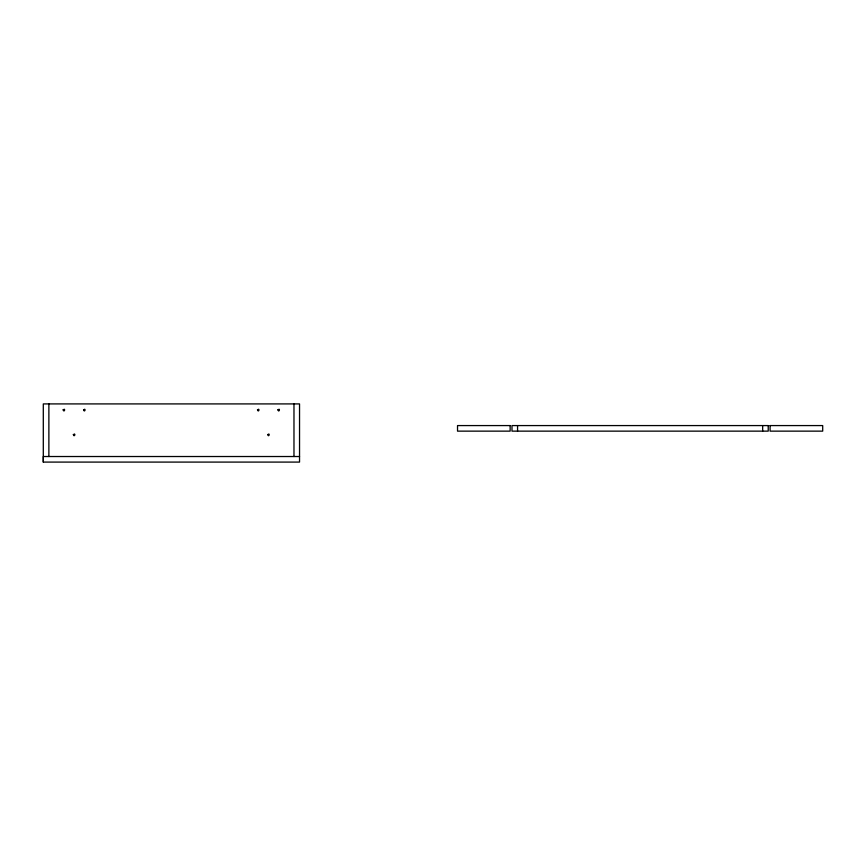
<?xml version="1.0" encoding="UTF-8"?>
<svg xmlns="http://www.w3.org/2000/svg" width="866" height="866" viewBox="0 0 866 866"><rect width="100%" height="100%" fill="white"/><g stroke="black" fill="none" stroke-linecap="round" stroke-linejoin="round"><path stroke-width="1.3" d="M43.3 462.087L43.3 403.913L299.539 403.913L299.539 462.087L43.3 462.087L43.3 456.523L299.539 456.523M762.665 425.574L762.665 431.138M517.565 425.574L517.565 431.138M293.975 403.913L293.975 456.523M48.875 403.913L48.875 456.523M770.091 425.574L770.091 431.138L822.7 431.138L822.7 425.574L770.091 425.574M63.142 409.856C64.279 413.407 65.892 407.356 63.142 409.856M73.35 434.613C74.487 438.164 76.111 432.112 73.35 434.613M83.558 409.856C84.695 413.407 86.319 407.356 83.558 409.856M257.483 409.856C258.62 413.407 260.244 407.356 257.483 409.856M267.702 434.613C268.839 438.164 270.452 432.112 267.702 434.613M277.91 409.856C279.047 413.407 280.671 407.356 277.91 409.856M510.139 425.574L457.529 425.574L457.529 431.138L510.139 431.138L510.139 425.574M768.229 425.574L511.99 425.574L511.99 431.138L768.229 431.138L768.229 425.574"/></g></svg>
